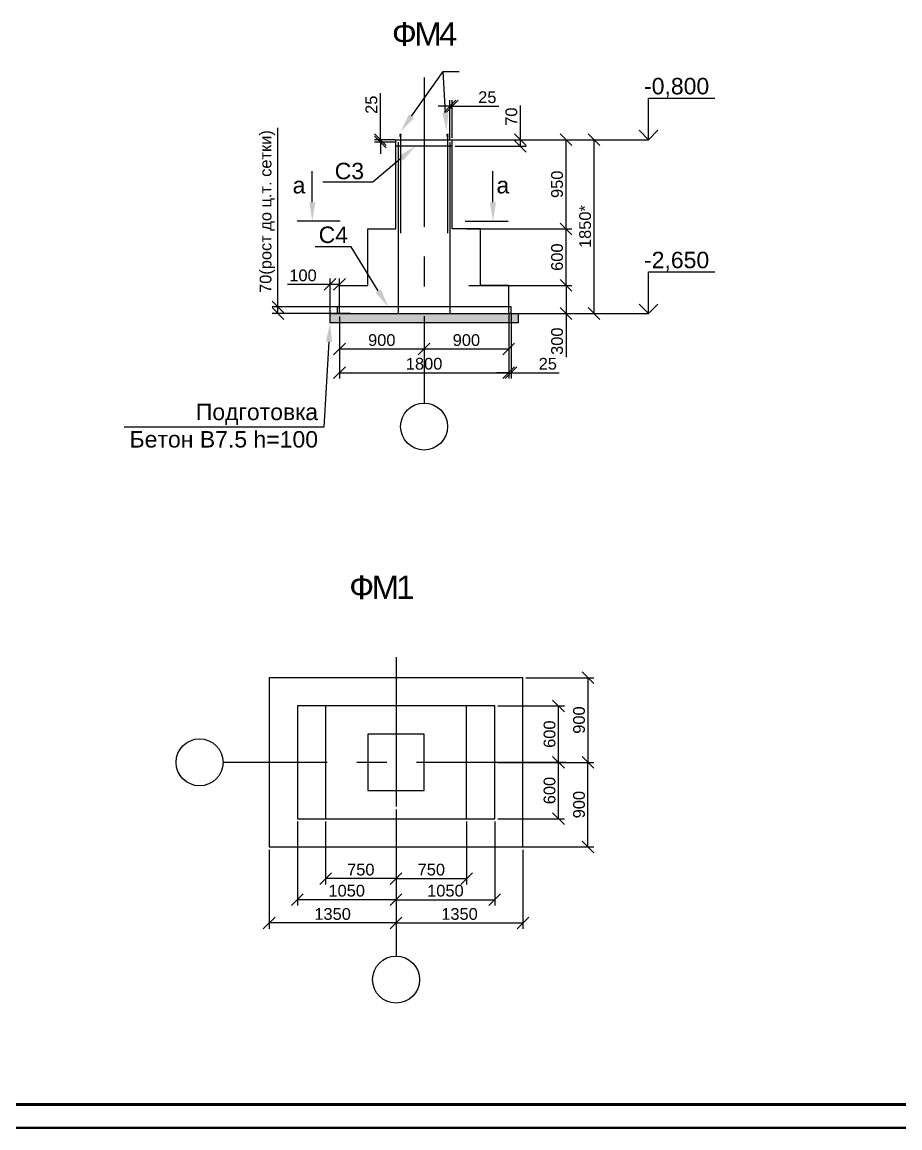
# Model space of a CAD drawing. Header units: millimetres. Extents: x -25736 to -23046, y 7958 to 9460.
# Drawn here: x -23424.7 to -23238, y 8139.6 to 8374.9 of the extents above; entities that cross this region are included whole.
import ezdxf
from ezdxf import colors
from ezdxf.entities.mleader import LeaderData, LeaderLine
from ezdxf.math import Vec2, Vec3

# ---------------------------------------------------------------- set-up
doc = ezdxf.new("R2010")
doc.units = ezdxf.units.MM
doc.linetypes.add('осевая', pattern=[50.8, 31.75, -6.35, 6.35, -6.35])
doc.layers.get('0').update_dxf_attribs({"lineweight": 30})
doc.layers.add('Оси', color=5, linetype='осевая')
doc.layers.add('Размеры', color=140, linetype='Continuous')
for name, color, linetype, lineweight in [('основной', 7, 'Continuous', 30), ('Средняя_0.5', 7, 'Continuous', 50), ('Текст', 252, 'Continuous', 18)]:
    doc.layers.add(name, color=color, linetype=linetype, lineweight=lineweight)
doc.styles.get("Standard").update_dxf_attribs({"font": 'ARIALUNI.TTF'})
doc.dimstyles.new('ISO-25', dxfattribs={"dimtxt": 2.5, "dimasz": 2.5, "dimexe": 1.25, "dimexo": 0.625, "dimtad": 1, "dimtxsty": 'Standard', "dimblk": 'OBLIQUE', "dimcen": 2.5, "dimadec": 0, "dimazin": 0, "dimtfac": 1, "dimtmove": 0, "dimatfit": 3, "dimfxl": 1, "dimarcsym": 0})

# ---------------------------------------------------------------- blocks, each defined once
blk = doc.blocks.new('_Oblique')
at = {"color": 0, "linetype": 'ByBlock', "lineweight": -2}
blk.add_line((-0.5, -0.5), (0.5, 0.5), dxfattribs=at)
blk = doc.blocks.new('*D125')
at = {"layer": 'Defpoints', "color": 0, "transparency": 16777216}
for p in [(-24419.46, 8166.44), (-24401.46, 8164.44), (-24419.46, 8158.87)]:
    blk.add_point(p, dxfattribs=at)
at = {"layer": 'Размеры', "color": 0, "lineweight": -2, "transparency": 16777216}
for p, q in [((-24419.46, 8165.81), (-24419.46, 8157.62)), ((-24401.46, 8163.81), (-24401.46, 8157.62)), ((-24401.46, 8158.87), (-24419.46, 8158.87))]:
    blk.add_line(p, q, dxfattribs=at)
at = {"layer": 'Размеры', "color": 0, "lineweight": -2, "transparency": 16777216, "xscale": 2.5, "yscale": 2.5, "zscale": 2.5, "rotation": 180}
blk.add_blockref('_Oblique', (-24419.46, 8158.87), dxfattribs=at)
at = {"layer": 'Размеры', "color": 0, "lineweight": -2, "transparency": 16777216, "xscale": 2.5, "yscale": 2.5, "zscale": 2.5}
blk.add_blockref('_Oblique', (-24401.46, 8158.87), dxfattribs=at)
at = {"layer": 'Размеры', "color": 0, "transparency": 16777216, "insert": (-24410.46, 8160.77), "char_height": 2.5, "attachment_point": 5}
blk.add_mtext('900', dxfattribs=at)
blk = doc.blocks.new('*D124')
at = {"layer": 'Defpoints', "color": 0, "transparency": 16777216}
for p in [(-24419.46, 8166.44), (-24383.46, 8166.44), (-24383.46, 8153.84)]:
    blk.add_point(p, dxfattribs=at)
at = {"layer": 'Размеры', "color": 0, "lineweight": -2, "transparency": 16777216}
for p, q in [((-24419.46, 8165.81), (-24419.46, 8152.59)), ((-24383.46, 8165.81), (-24383.46, 8152.59)), ((-24419.46, 8153.84), (-24383.46, 8153.84))]:
    blk.add_line(p, q, dxfattribs=at)
at = {"layer": 'Размеры', "color": 0, "lineweight": -2, "transparency": 16777216, "xscale": 2.5, "yscale": 2.5, "zscale": 2.5, "rotation": 180}
blk.add_blockref('_Oblique', (-24419.46, 8153.84), dxfattribs=at)
at = {"layer": 'Размеры', "color": 0, "lineweight": -2, "transparency": 16777216, "xscale": 2.5, "yscale": 2.5, "zscale": 2.5}
blk.add_blockref('_Oblique', (-24383.46, 8153.84), dxfattribs=at)
at = {"layer": 'Размеры', "color": 0, "transparency": 16777216, "insert": (-24401.46, 8155.74), "char_height": 2.5, "attachment_point": 5}
blk.add_mtext('1800', dxfattribs=at)
blk = doc.blocks.new('*D127')
at = {"layer": 'Defpoints', "color": 0, "transparency": 16777216}
for p in [(-24402.08, 8203.44), (-24371.26, 8203.44), (-24393.08, 8184.44)]:
    blk.add_point(p, dxfattribs=at)
at = {"layer": 'Размеры', "color": 0, "lineweight": -2, "transparency": 16777216}
for p, q in [((-24401.46, 8203.44), (-24370.01, 8203.44)), ((-24371.26, 8184.44), (-24371.26, 8203.44)), ((-24392.46, 8184.44), (-24370.01, 8184.44))]:
    blk.add_line(p, q, dxfattribs=at)
at = {"layer": 'Размеры', "color": 0, "lineweight": -2, "transparency": 16777216, "xscale": 2.5, "yscale": 2.5, "zscale": 2.5}
for p, rotation in [((-24371.26, 8203.44), 90), ((-24371.26, 8184.44), 270)]:
    blk.add_blockref('_Oblique', p, dxfattribs=dict(at, rotation=rotation))
at = {"layer": 'Размеры', "color": 0, "transparency": 16777216, "insert": (-24373.16, 8193.94), "char_height": 2.5, "attachment_point": 5, "rotation": 90}
blk.add_mtext('950', dxfattribs=at)
blk = doc.blocks.new('*D128')
at = {"layer": 'Defpoints', "color": 0, "transparency": 16777216}
for p in [(-24402.08, 8203.44), (-24365.29, 8203.44), (-24380.58, 8166.44)]:
    blk.add_point(p, dxfattribs=at)
at = {"layer": 'Размеры', "color": 0, "lineweight": -2, "transparency": 16777216}
for p, q in [((-24401.46, 8203.44), (-24364.04, 8203.44)), ((-24365.29, 8166.44), (-24365.29, 8203.44)), ((-24379.96, 8166.44), (-24364.04, 8166.44))]:
    blk.add_line(p, q, dxfattribs=at)
at = {"layer": 'Размеры', "color": 0, "lineweight": -2, "transparency": 16777216, "xscale": 2.5, "yscale": 2.5, "zscale": 2.5}
for p, rotation in [((-24365.29, 8203.44), 90), ((-24365.29, 8166.44), 270)]:
    blk.add_blockref('_Oblique', p, dxfattribs=dict(at, rotation=rotation))
at = {"layer": 'Размеры', "color": 0, "transparency": 16777216, "insert": (-24367.19, 8184.94), "char_height": 2.5, "attachment_point": 5, "rotation": 90}
blk.add_mtext('1850*', dxfattribs=at)
blk = doc.blocks.new('*D129')
at = {"layer": 'Defpoints', "color": 0, "transparency": 16777216}
for p in [(-24395.46, 8203.44), (-24395.46, 8202.04), (-24380.97, 8203.44)]:
    blk.add_point(p, dxfattribs=at)
at = {"layer": 'Размеры', "color": 0, "lineweight": -2, "transparency": 16777216}
for p, q in [((-24380.97, 8203.44), (-24380.97, 8210.74)), ((-24394.83, 8203.44), (-24379.72, 8203.44)), ((-24394.83, 8202.04), (-24379.72, 8202.04)), ((-24380.97, 8202.04), (-24380.97, 8203.44))]:
    blk.add_line(p, q, dxfattribs=at)
at = {"layer": 'Размеры', "color": 0, "lineweight": -2, "transparency": 16777216, "xscale": 2.5, "yscale": 2.5, "zscale": 2.5}
for p, rotation in [((-24380.97, 8203.44), 90), ((-24380.97, 8202.04), 270)]:
    blk.add_blockref('_Oblique', p, dxfattribs=dict(at, rotation=rotation))
at = {"layer": 'Размеры', "color": 0, "transparency": 16777216, "insert": (-24382.88, 8208.34), "char_height": 2.5, "attachment_point": 5, "rotation": 90}
blk.add_mtext('70', dxfattribs=at)
blk = doc.blocks.new('*D130')
at = {"layer": 'Defpoints', "color": 0, "transparency": 16777216}
for p in [(-24410.76, 8203.44), (-24406.96, 8203.44), (-24406.96, 8202.94)]:
    blk.add_point(p, dxfattribs=at)
at = {"layer": 'Размеры', "color": 0, "lineweight": -2, "transparency": 16777216}
for p, q in [((-24410.76, 8203.44), (-24410.76, 8213.33)), ((-24407.58, 8203.44), (-24412.01, 8203.44)), ((-24407.58, 8202.94), (-24412.01, 8202.94)), ((-24410.76, 8202.94), (-24410.76, 8203.44)), ((-24410.76, 8202.94), (-24410.76, 8200.44))]:
    blk.add_line(p, q, dxfattribs=at)
at = {"layer": 'Размеры', "color": 0, "lineweight": -2, "transparency": 16777216, "xscale": 2.5, "yscale": 2.5, "zscale": 2.5}
for p, rotation in [((-24410.76, 8203.44), 270), ((-24410.76, 8202.94), 90)]:
    blk.add_blockref('_Oblique', p, dxfattribs=dict(at, rotation=rotation))
at = {"layer": 'Размеры', "color": 0, "transparency": 16777216, "insert": (-24412.66, 8210.88), "char_height": 2.5, "attachment_point": 5, "rotation": 90}
blk.add_mtext('25', dxfattribs=at)
blk = doc.blocks.new('*D131')
at = {"layer": 'Defpoints', "color": 0, "transparency": 16777216}
for p in [(-24395.96, 8210.57), (-24395.96, 8202.94), (-24395.46, 8203.18)]:
    blk.add_point(p, dxfattribs=at)
at = {"layer": 'Размеры', "color": 0, "lineweight": -2, "transparency": 16777216}
for p, q in [((-24395.96, 8203.56), (-24395.96, 8211.82)), ((-24395.46, 8203.8), (-24395.46, 8211.82)), ((-24395.96, 8210.57), (-24398.46, 8210.57)), ((-24395.96, 8210.57), (-24395.46, 8210.57)), ((-24395.46, 8210.57), (-24385.56, 8210.57))]:
    blk.add_line(p, q, dxfattribs=at)
at = {"layer": 'Размеры', "color": 0, "lineweight": -2, "transparency": 16777216, "xscale": 2.5, "yscale": 2.5, "zscale": 2.5}
blk.add_blockref('_Oblique', (-24395.96, 8210.57), dxfattribs=at)
at = {"layer": 'Размеры', "color": 0, "lineweight": -2, "transparency": 16777216, "xscale": 2.5, "yscale": 2.5, "zscale": 2.5, "rotation": 180}
blk.add_blockref('_Oblique', (-24395.46, 8210.57), dxfattribs=at)
at = {"layer": 'Размеры', "color": 0, "transparency": 16777216, "insert": (-24388.01, 8212.47), "char_height": 2.5, "attachment_point": 5}
blk.add_mtext('25', dxfattribs=at)
blk = doc.blocks.new('*D132')
at = {"layer": 'Defpoints', "color": 0, "transparency": 16777216}
for p in [(-24393.08, 8184.44), (-24371.26, 8184.44), (-24389.46, 8172.44)]:
    blk.add_point(p, dxfattribs=at)
at = {"layer": 'Размеры', "color": 0, "lineweight": -2, "transparency": 16777216}
for p, q in [((-24392.46, 8184.44), (-24370.01, 8184.44)), ((-24371.26, 8172.44), (-24371.26, 8184.44)), ((-24388.83, 8172.44), (-24370.01, 8172.44))]:
    blk.add_line(p, q, dxfattribs=at)
at = {"layer": 'Размеры', "color": 0, "lineweight": -2, "transparency": 16777216, "xscale": 2.5, "yscale": 2.5, "zscale": 2.5}
for p, rotation in [((-24371.26, 8184.44), 90), ((-24371.26, 8172.44), 270)]:
    blk.add_blockref('_Oblique', p, dxfattribs=dict(at, rotation=rotation))
at = {"layer": 'Размеры', "color": 0, "transparency": 16777216, "insert": (-24373.16, 8178.44), "char_height": 2.5, "attachment_point": 5, "rotation": 90}
blk.add_mtext('600', dxfattribs=at)
blk = doc.blocks.new('*D133')
at = {"layer": 'Defpoints', "color": 0, "transparency": 16777216}
for p in [(-24383.46, 8167.21), (-24382.96, 8167.21), (-24383.46, 8153.84)]:
    blk.add_point(p, dxfattribs=at)
at = {"layer": 'Размеры', "color": 0, "lineweight": -2, "transparency": 16777216}
for p, q in [((-24383.46, 8166.59), (-24383.46, 8152.59)), ((-24382.96, 8166.59), (-24382.96, 8152.59)), ((-24383.46, 8153.84), (-24385.96, 8153.84)), ((-24383.46, 8153.84), (-24382.96, 8153.84)), ((-24382.96, 8153.84), (-24372.7, 8153.84))]:
    blk.add_line(p, q, dxfattribs=at)
at = {"layer": 'Размеры', "color": 0, "lineweight": -2, "transparency": 16777216, "xscale": 2.5, "yscale": 2.5, "zscale": 2.5}
blk.add_blockref('_Oblique', (-24383.46, 8153.84), dxfattribs=at)
at = {"layer": 'Размеры', "color": 0, "lineweight": -2, "transparency": 16777216, "xscale": 2.5, "yscale": 2.5, "zscale": 2.5, "rotation": 180}
blk.add_blockref('_Oblique', (-24382.96, 8153.84), dxfattribs=at)
at = {"layer": 'Размеры', "color": 0, "transparency": 16777216, "insert": (-24375.14, 8155.74), "char_height": 2.5, "attachment_point": 5}
blk.add_mtext('25', dxfattribs=at)
blk = doc.blocks.new('*D134')
at = {"layer": 'Defpoints', "color": 0, "transparency": 16777216}
for p in [(-24392.58, 8172.44), (-24371.26, 8172.44), (-24386.58, 8166.44)]:
    blk.add_point(p, dxfattribs=at)
at = {"layer": 'Размеры', "color": 0, "lineweight": -2, "transparency": 16777216}
for p, q in [((-24391.96, 8172.44), (-24370.01, 8172.44)), ((-24371.26, 8172.44), (-24371.26, 8166.44)), ((-24385.96, 8166.44), (-24370.01, 8166.44)), ((-24371.26, 8166.44), (-24371.26, 8157.17))]:
    blk.add_line(p, q, dxfattribs=at)
at = {"layer": 'Размеры', "color": 0, "lineweight": -2, "transparency": 16777216, "xscale": 2.5, "yscale": 2.5, "zscale": 2.5}
for p, rotation in [((-24371.26, 8172.44), 90), ((-24371.26, 8166.44), 270)]:
    blk.add_blockref('_Oblique', p, dxfattribs=dict(at, rotation=rotation))
at = {"layer": 'Размеры', "color": 0, "transparency": 16777216, "insert": (-24373.16, 8160.55), "char_height": 2.5, "attachment_point": 5, "rotation": 90}
blk.add_mtext('300', dxfattribs=at)
blk = doc.blocks.new('*D135')
at = {"layer": 'Defpoints', "color": 0, "transparency": 16777216}
for p in [(-24421.46, 8172.65), (-24419.46, 8167.21), (-24421.46, 8165.81)]:
    blk.add_point(p, dxfattribs=at)
at = {"layer": 'Размеры', "color": 0, "lineweight": -2, "transparency": 16777216}
for p, q in [((-24421.46, 8166.44), (-24421.46, 8173.9)), ((-24419.46, 8167.84), (-24419.46, 8173.9)), ((-24421.46, 8172.65), (-24430.49, 8172.65)), ((-24419.46, 8172.65), (-24421.46, 8172.65))]:
    blk.add_line(p, q, dxfattribs=at)
at = {"layer": 'Размеры', "color": 0, "lineweight": -2, "transparency": 16777216, "xscale": 2.5, "yscale": 2.5, "zscale": 2.5, "rotation": 180}
blk.add_blockref('_Oblique', (-24421.46, 8172.65), dxfattribs=at)
at = {"layer": 'Размеры', "color": 0, "lineweight": -2, "transparency": 16777216, "xscale": 2.5, "yscale": 2.5, "zscale": 2.5}
blk.add_blockref('_Oblique', (-24419.46, 8172.65), dxfattribs=at)
at = {"layer": 'Размеры', "color": 0, "transparency": 16777216, "insert": (-24427.22, 8174.55), "char_height": 2.5, "attachment_point": 5}
blk.add_mtext('100', dxfattribs=at)
blk = doc.blocks.new('*D136')
at = {"layer": 'Defpoints', "color": 0, "transparency": 16777216}
for p in [(-24432.55, 8167.84), (-24416.46, 8167.84), (-24416.46, 8166.44)]:
    blk.add_point(p, dxfattribs=at)
at = {"layer": 'Размеры', "color": 0, "lineweight": -2, "transparency": 16777216}
for p, q in [((-24432.55, 8167.84), (-24432.55, 8205.93)), ((-24417.08, 8167.84), (-24433.8, 8167.84)), ((-24417.08, 8166.44), (-24433.8, 8166.44)), ((-24432.55, 8166.44), (-24432.55, 8167.84))]:
    blk.add_line(p, q, dxfattribs=at)
at = {"layer": 'Размеры', "color": 0, "lineweight": -2, "transparency": 16777216, "xscale": 2.5, "yscale": 2.5, "zscale": 2.5}
for p, rotation in [((-24432.55, 8167.84), 90), ((-24432.55, 8166.44), 270)]:
    blk.add_blockref('_Oblique', p, dxfattribs=dict(at, rotation=rotation))
at = {"layer": 'Размеры', "color": 0, "transparency": 16777216, "insert": (-24434.81, 8188.14), "char_height": 2.5, "attachment_point": 5, "rotation": 90}
blk.add_mtext('70(рост до ц.т. сетки)', dxfattribs=at)
blk = doc.blocks.new('*D137')
at = {"layer": 'Defpoints', "color": 0, "transparency": 16777216}
for p in [(-24401.46, 8166.44), (-24383.46, 8164.44), (-24401.46, 8158.87)]:
    blk.add_point(p, dxfattribs=at)
at = {"layer": 'Размеры', "color": 0, "lineweight": -2, "transparency": 16777216}
for p, q in [((-24401.46, 8165.81), (-24401.46, 8157.62)), ((-24383.46, 8163.81), (-24383.46, 8157.62)), ((-24383.46, 8158.87), (-24401.46, 8158.87))]:
    blk.add_line(p, q, dxfattribs=at)
at = {"layer": 'Размеры', "color": 0, "lineweight": -2, "transparency": 16777216, "xscale": 2.5, "yscale": 2.5, "zscale": 2.5, "rotation": 180}
blk.add_blockref('_Oblique', (-24401.46, 8158.87), dxfattribs=at)
at = {"layer": 'Размеры', "color": 0, "lineweight": -2, "transparency": 16777216, "xscale": 2.5, "yscale": 2.5, "zscale": 2.5}
blk.add_blockref('_Oblique', (-24383.46, 8158.87), dxfattribs=at)
at = {"layer": 'Размеры', "color": 0, "transparency": 16777216, "insert": (-24392.46, 8160.77), "char_height": 2.5, "attachment_point": 5}
blk.add_mtext('900', dxfattribs=at)
blk = doc.blocks.new('_Open90')
at = {"color": 0, "linetype": 'ByBlock', "lineweight": -2}
for p, q in [((0, 0), (-1, 0)), ((-0.5, 0.5), (0, 0)), ((0, 0), (-0.5, -0.5))]:
    blk.add_line(p, q, dxfattribs=at)
blk = doc.blocks.new('*D139')
at = {"layer": 'Defpoints', "color": 0, "transparency": 16777216}
for p in [(-24220.72, 8190.99), (-24207.16, 8190.99), (-24220.72, 8178.99)]:
    blk.add_point(p, dxfattribs=at)
at = {"layer": 'Размеры', "color": 0, "lineweight": -2, "transparency": 16777216}
for p, q in [((-24220.09, 8190.99), (-24205.91, 8190.99)), ((-24207.16, 8178.99), (-24207.16, 8190.99)), ((-24220.09, 8178.99), (-24205.91, 8178.99))]:
    blk.add_line(p, q, dxfattribs=at)
at = {"layer": 'Размеры', "color": 0, "lineweight": -2, "transparency": 16777216, "xscale": 2.5, "yscale": 2.5, "zscale": 2.5}
for p, rotation in [((-24207.16, 8190.99), 90), ((-24207.16, 8178.99), 270)]:
    blk.add_blockref('_Oblique', p, dxfattribs=dict(at, rotation=rotation))
at = {"layer": 'Размеры', "color": 0, "transparency": 16777216, "insert": (-24209.06, 8184.99), "char_height": 2.5, "attachment_point": 5, "rotation": 90}
blk.add_mtext('600', dxfattribs=at)
blk = doc.blocks.new('*D140')
at = {"layer": 'Defpoints', "color": 0, "transparency": 16777216}
for p in [(-24220.72, 8202.99), (-24207.16, 8202.99), (-24220.72, 8190.99)]:
    blk.add_point(p, dxfattribs=at)
at = {"layer": 'Размеры', "color": 0, "lineweight": -2, "transparency": 16777216}
for p, q in [((-24220.09, 8202.99), (-24205.91, 8202.99)), ((-24207.16, 8190.99), (-24207.16, 8202.99)), ((-24220.09, 8190.99), (-24205.91, 8190.99))]:
    blk.add_line(p, q, dxfattribs=at)
at = {"layer": 'Размеры', "color": 0, "lineweight": -2, "transparency": 16777216, "xscale": 2.5, "yscale": 2.5, "zscale": 2.5}
for p, rotation in [((-24207.16, 8202.99), 90), ((-24207.16, 8190.99), 270)]:
    blk.add_blockref('_Oblique', p, dxfattribs=dict(at, rotation=rotation))
at = {"layer": 'Размеры', "color": 0, "transparency": 16777216, "insert": (-24209.06, 8196.99), "char_height": 2.5, "attachment_point": 5, "rotation": 90}
blk.add_mtext('600', dxfattribs=at)
blk = doc.blocks.new('*D141')
at = {"layer": 'Defpoints', "color": 0, "transparency": 16777216}
for p in [(-24214.72, 8208.99), (-24220.72, 8190.99), (-24200.89, 8190.99)]:
    blk.add_point(p, dxfattribs=at)
at = {"layer": 'Размеры', "color": 0, "lineweight": -2, "transparency": 16777216}
for p, q in [((-24214.09, 8208.99), (-24199.64, 8208.99)), ((-24200.89, 8208.99), (-24200.89, 8190.99)), ((-24220.09, 8190.99), (-24199.64, 8190.99))]:
    blk.add_line(p, q, dxfattribs=at)
at = {"layer": 'Размеры', "color": 0, "lineweight": -2, "transparency": 16777216, "xscale": 2.5, "yscale": 2.5, "zscale": 2.5}
for p, rotation in [((-24200.89, 8208.99), 90), ((-24200.89, 8190.99), 270)]:
    blk.add_blockref('_Oblique', p, dxfattribs=dict(at, rotation=rotation))
at = {"layer": 'Размеры', "color": 0, "transparency": 16777216, "insert": (-24202.79, 8199.99), "char_height": 2.5, "attachment_point": 5, "rotation": 90}
blk.add_mtext('900', dxfattribs=at)
blk = doc.blocks.new('*D142')
at = {"layer": 'Defpoints', "color": 0, "transparency": 16777216}
for p in [(-24220.72, 8190.99), (-24200.89, 8190.99), (-24220.72, 8172.99)]:
    blk.add_point(p, dxfattribs=at)
at = {"layer": 'Размеры', "color": 0, "lineweight": -2, "transparency": 16777216}
for p, q in [((-24220.09, 8190.99), (-24199.64, 8190.99)), ((-24200.89, 8172.99), (-24200.89, 8190.99)), ((-24220.09, 8172.99), (-24199.64, 8172.99))]:
    blk.add_line(p, q, dxfattribs=at)
at = {"layer": 'Размеры', "color": 0, "lineweight": -2, "transparency": 16777216, "xscale": 2.5, "yscale": 2.5, "zscale": 2.5}
for p, rotation in [((-24200.89, 8190.99), 90), ((-24200.89, 8172.99), 270)]:
    blk.add_blockref('_Oblique', p, dxfattribs=dict(at, rotation=rotation))
at = {"layer": 'Размеры', "color": 0, "transparency": 16777216, "insert": (-24202.79, 8181.99), "char_height": 2.5, "attachment_point": 5, "rotation": 90}
blk.add_mtext('900', dxfattribs=at)
blk = doc.blocks.new('*D143')
at = {"layer": 'Defpoints', "color": 0, "transparency": 16777216}
for p in [(-24256.72, 8178.99), (-24241.72, 8178.99), (-24256.72, 8166.26)]:
    blk.add_point(p, dxfattribs=at)
at = {"layer": 'Размеры', "color": 0, "lineweight": -2, "transparency": 16777216}
for p, q in [((-24256.72, 8178.37), (-24256.72, 8165.01)), ((-24241.72, 8178.37), (-24241.72, 8165.01)), ((-24241.72, 8166.26), (-24256.72, 8166.26))]:
    blk.add_line(p, q, dxfattribs=at)
at = {"layer": 'Размеры', "color": 0, "lineweight": -2, "transparency": 16777216, "xscale": 2.5, "yscale": 2.5, "zscale": 2.5, "rotation": 180}
blk.add_blockref('_Oblique', (-24256.72, 8166.26), dxfattribs=at)
at = {"layer": 'Размеры', "color": 0, "lineweight": -2, "transparency": 16777216, "xscale": 2.5, "yscale": 2.5, "zscale": 2.5}
blk.add_blockref('_Oblique', (-24241.72, 8166.26), dxfattribs=at)
at = {"layer": 'Размеры', "color": 0, "transparency": 16777216, "insert": (-24249.22, 8168.16), "char_height": 2.5, "attachment_point": 5}
blk.add_mtext('750', dxfattribs=at)
blk = doc.blocks.new('*D144')
at = {"layer": 'Defpoints', "color": 0, "transparency": 16777216}
for p in [(-24241.72, 8178.99), (-24226.72, 8178.99), (-24226.72, 8166.26)]:
    blk.add_point(p, dxfattribs=at)
at = {"layer": 'Размеры', "color": 0, "lineweight": -2, "transparency": 16777216}
for p, q in [((-24241.72, 8178.37), (-24241.72, 8165.01)), ((-24226.72, 8178.37), (-24226.72, 8165.01)), ((-24241.72, 8166.26), (-24226.72, 8166.26))]:
    blk.add_line(p, q, dxfattribs=at)
at = {"layer": 'Размеры', "color": 0, "lineweight": -2, "transparency": 16777216, "xscale": 2.5, "yscale": 2.5, "zscale": 2.5, "rotation": 180}
blk.add_blockref('_Oblique', (-24241.72, 8166.26), dxfattribs=at)
at = {"layer": 'Размеры', "color": 0, "lineweight": -2, "transparency": 16777216, "xscale": 2.5, "yscale": 2.5, "zscale": 2.5}
blk.add_blockref('_Oblique', (-24226.72, 8166.26), dxfattribs=at)
at = {"layer": 'Размеры', "color": 0, "transparency": 16777216, "insert": (-24234.22, 8168.16), "char_height": 2.5, "attachment_point": 5}
blk.add_mtext('750', dxfattribs=at)
blk = doc.blocks.new('*D145')
at = {"layer": 'Defpoints', "color": 0, "transparency": 16777216}
for p in [(-24262.72, 8178.99), (-24241.72, 8178.99), (-24262.72, 8161.76)]:
    blk.add_point(p, dxfattribs=at)
at = {"layer": 'Размеры', "color": 0, "lineweight": -2, "transparency": 16777216}
for p, q in [((-24262.72, 8178.37), (-24262.72, 8160.51)), ((-24241.72, 8178.37), (-24241.72, 8160.51)), ((-24241.72, 8161.76), (-24262.72, 8161.76))]:
    blk.add_line(p, q, dxfattribs=at)
at = {"layer": 'Размеры', "color": 0, "lineweight": -2, "transparency": 16777216, "xscale": 2.5, "yscale": 2.5, "zscale": 2.5, "rotation": 180}
blk.add_blockref('_Oblique', (-24262.72, 8161.76), dxfattribs=at)
at = {"layer": 'Размеры', "color": 0, "lineweight": -2, "transparency": 16777216, "xscale": 2.5, "yscale": 2.5, "zscale": 2.5}
blk.add_blockref('_Oblique', (-24241.72, 8161.76), dxfattribs=at)
at = {"layer": 'Размеры', "color": 0, "transparency": 16777216, "insert": (-24252.22, 8163.66), "char_height": 2.5, "attachment_point": 5}
blk.add_mtext('1050', dxfattribs=at)
blk = doc.blocks.new('*D146')
at = {"layer": 'Defpoints', "color": 0, "transparency": 16777216}
for p in [(-24241.72, 8178.99), (-24220.72, 8178.99), (-24220.72, 8161.76)]:
    blk.add_point(p, dxfattribs=at)
at = {"layer": 'Размеры', "color": 0, "lineweight": -2, "transparency": 16777216}
for p, q in [((-24241.72, 8178.37), (-24241.72, 8160.51)), ((-24220.72, 8178.37), (-24220.72, 8160.51)), ((-24241.72, 8161.76), (-24220.72, 8161.76))]:
    blk.add_line(p, q, dxfattribs=at)
at = {"layer": 'Размеры', "color": 0, "lineweight": -2, "transparency": 16777216, "xscale": 2.5, "yscale": 2.5, "zscale": 2.5, "rotation": 180}
blk.add_blockref('_Oblique', (-24241.72, 8161.76), dxfattribs=at)
at = {"layer": 'Размеры', "color": 0, "lineweight": -2, "transparency": 16777216, "xscale": 2.5, "yscale": 2.5, "zscale": 2.5}
blk.add_blockref('_Oblique', (-24220.72, 8161.76), dxfattribs=at)
at = {"layer": 'Размеры', "color": 0, "transparency": 16777216, "insert": (-24231.22, 8163.66), "char_height": 2.5, "attachment_point": 5}
blk.add_mtext('1050', dxfattribs=at)
blk = doc.blocks.new('*D147')
at = {"layer": 'Defpoints', "color": 0, "transparency": 16777216}
for p in [(-24241.72, 8181.56), (-24268.72, 8172.99), (-24268.72, 8156.81)]:
    blk.add_point(p, dxfattribs=at)
at = {"layer": 'Размеры', "color": 0, "lineweight": -2, "transparency": 16777216}
for p, q in [((-24241.72, 8180.93), (-24241.72, 8155.56)), ((-24268.72, 8172.37), (-24268.72, 8155.56)), ((-24241.72, 8156.81), (-24268.72, 8156.81))]:
    blk.add_line(p, q, dxfattribs=at)
at = {"layer": 'Размеры', "color": 0, "lineweight": -2, "transparency": 16777216, "xscale": 2.5, "yscale": 2.5, "zscale": 2.5, "rotation": 180}
blk.add_blockref('_Oblique', (-24268.72, 8156.81), dxfattribs=at)
at = {"layer": 'Размеры', "color": 0, "lineweight": -2, "transparency": 16777216, "xscale": 2.5, "yscale": 2.5, "zscale": 2.5}
blk.add_blockref('_Oblique', (-24241.72, 8156.81), dxfattribs=at)
at = {"layer": 'Размеры', "color": 0, "transparency": 16777216, "insert": (-24255.22, 8158.71), "char_height": 2.5, "attachment_point": 5}
blk.add_mtext('1350', dxfattribs=at)
blk = doc.blocks.new('*D148')
at = {"layer": 'Defpoints', "color": 0, "transparency": 16777216}
for p in [(-24241.72, 8181.56), (-24214.72, 8172.99), (-24214.72, 8156.81)]:
    blk.add_point(p, dxfattribs=at)
at = {"layer": 'Размеры', "color": 0, "lineweight": -2, "transparency": 16777216}
for p, q in [((-24241.72, 8180.93), (-24241.72, 8155.56)), ((-24214.72, 8172.37), (-24214.72, 8155.56)), ((-24241.72, 8156.81), (-24214.72, 8156.81))]:
    blk.add_line(p, q, dxfattribs=at)
at = {"layer": 'Размеры', "color": 0, "lineweight": -2, "transparency": 16777216, "xscale": 2.5, "yscale": 2.5, "zscale": 2.5, "rotation": 180}
blk.add_blockref('_Oblique', (-24241.72, 8156.81), dxfattribs=at)
at = {"layer": 'Размеры', "color": 0, "lineweight": -2, "transparency": 16777216, "xscale": 2.5, "yscale": 2.5, "zscale": 2.5}
blk.add_blockref('_Oblique', (-24214.72, 8156.81), dxfattribs=at)
at = {"layer": 'Размеры', "color": 0, "transparency": 16777216, "insert": (-24228.22, 8158.71), "char_height": 2.5, "attachment_point": 5}
blk.add_mtext('1350', dxfattribs=at)
blk = doc.blocks.new('76го')
h = blk.add_hatch()
h.set_pattern_fill('AR-SAND', color=256, scale=0.02)
h.set_pattern_definition([(37.5, (-57.1665, -2.5395), (-0.032000626, 0.978826475), [0, -0.77216, 0, -0.8636, 0, -0.8255]), (7.5, (-57.1665, -2.5395), (0.899046566, 1.4336502), [0, -0.41656, 0, -0.69596, 0, -0.2667]), (327.5, (-57.79134, -2.5395), (1.58198474, 0.00287437), [0, -0.254, 0, -0.9144, 0, -1.1938]), (317.5, (-57.7913, -2.5395), (1.527112905, 0.44585865), [0, -0.127, 0, -0.59944, 0, -0.6858])])
h.paths.add_polyline_path([(-24401.455, 8166.436), (-24421.455, 8166.436), (-24421.455, 8164.436), (-24401.455, 8164.436)])
h.paths.add_polyline_path([(-24381.455, 8166.436), (-24401.455, 8166.436), (-24401.455, 8164.436), (-24381.455, 8164.436)])
for p, q in [((-24406.455, 8204.509), (-24406.677, 8204.433)), ((-24406.455, 8204.205), (-24406.677, 8204.129)), ((-24406.455, 8204.658), (-24406.455, 8183.542)), ((-24406.455, 8204.509), (-24406.234, 8204.585)), ((-24406.455, 8204.205), (-24406.234, 8204.281)), ((-24396.455, 8204.509), (-24396.677, 8204.433)), ((-24396.455, 8204.205), (-24396.677, 8204.129)), ((-24396.455, 8204.658), (-24396.455, 8183.542)), ((-24396.455, 8204.509), (-24396.234, 8204.585)), ((-24396.455, 8204.205), (-24396.234, 8204.281)), ((-24407.455, 8184.436), (-24407.455, 8203.436)), ((-24407.455, 8203.436), (-24395.455, 8203.436)), ((-24407.455, 8184.436), (-24407.455, 8203.436)), ((-24395.455, 8202.036), (-24407.455, 8202.036)), ((-24406.955, 8202.936), (-24406.955, 8166.436)), ((-24406.455, 8203.436), (-24406.455, 8184.042)), ((-24396.455, 8203.436), (-24396.455, 8184.042)), ((-24395.955, 8202.936), (-24395.955, 8166.436)), ((-24395.455, 8184.436), (-24395.455, 8203.436)), ((-24413.455, 8172.436), (-24413.455, 8184.436)), ((-24413.455, 8184.436), (-24407.455, 8184.436)), ((-24389.455, 8184.436), (-24395.455, 8184.436)), ((-24389.455, 8184.436), (-24392.455, 8184.436)), ((-24389.455, 8172.436), (-24389.455, 8184.436)), ((-24419.455, 8166.436), (-24419.455, 8172.436)), ((-24419.455, 8172.436), (-24413.455, 8172.436)), ((-24383.455, 8172.436), (-24389.455, 8172.436)), ((-24383.455, 8166.436), (-24383.455, 8172.436)), ((-24416.455, 8166.436), (-24383.455, 8166.436))]:
    blk.add_line(p, q)
for points in [[(-24381.455, 8164.436), (-24421.455, 8164.436), (-24421.455, 8166.436), (-24381.455, 8166.436)], [(-24419.955, 8166.436), (-24382.955, 8166.436), (-24382.955, 8167.836), (-24419.955, 8167.836)]]:
    blk.add_lwpolyline(points, close=True)
at = {"layer": 'Оси'}
blk.add_line((-24401.455, 8216.672), (-24401.455, 8147.394), dxfattribs=at)
blk.add_line((-24401.455, 8216.672), (-24401.455, 8147.394), dxfattribs=at)
at = {"layer": 'Размеры'}
for p, q in [((-24404.455, 8203.436), (-24353.728, 8203.436)), ((-24404.455, 8166.436), (-24353.728, 8166.436))]:
    blk.add_line(p, q, dxfattribs=at)
at = {"layer": 'Размеры', "lineweight": 30}
for p, q in [((-24419.323, 8186.122), (-24428.472, 8186.122)), ((-24392.737, 8186.122), (-24383.588, 8186.122))]:
    blk.add_line(p, q, dxfattribs=at)
at = {"layer": 'Размеры'}
blk.add_circle((-24401.455, 8142.394), 5, dxfattribs=at)
at = {"layer": 'Размеры', "char_height": 3.5}
for s, width, insert, attachment_point in [('-0,800', 0.38088, (-24340.803, 8216.588), 3), ('С3', 0.38088, (-24414.231, 8194.971), 9), ('а', 0.38088, (-24426.713, 8195.503), 3), ('а', 0.38088, (-24383.339, 8195.503), 3), ('С4', 0.38088, (-24417.637, 8184.955), 3), ('-2,650', 0.38088, (-24340.803, 8179.588), 3), ('Подготовка \\PБетон В7.5 h=100', 41.28752, (-24424.024, 8137.874), 9)]:
    blk.add_mtext_dynamic_manual_height_columns(s, width=width, gutter_width=12.5, heights=[0], dxfattribs=dict(at, insert=insert, attachment_point=attachment_point))
at = {"layer": 'Текст', "color": 0, "insert": (-24401.548, 8225.904), "char_height": 5, "width": 198.29273, "attachment_point": 5}
blk.add_mtext('{\\T0.9;ФМ4}', dxfattribs=at)
at = {"layer": 'Размеры'}
for base, p1, p2, text, picture, middle in [((-24410.763, 8203.436), (-24406.955, 8202.936), (-24406.955, 8203.436), '25', '*D130', (-24412.664, 8210.883)), ((-24371.26, 8203.436), (-24393.08, 8184.436), (-24402.08, 8203.436), '950', '*D127', (-24373.161, 8193.936))]:
    dim = blk.add_linear_dim(base=base, p1=p1, p2=p2, angle=90, text=text, dimstyle='ISO-25', dxfattribs=at)
    dim.commit()
    dim.dimension.update_dxf_attribs({"geometry": picture, "text_midpoint": middle})
for base, p1, p2, picture, middle in [((-24395.955, 8210.57), (-24395.455, 8203.176), (-24395.955, 8202.936), '*D131', (-24388.009, 8210.57)), ((-24383.455, 8153.836), (-24382.955, 8167.211), (-24383.455, 8167.211), '*D133', (-24375.143, 8153.836))]:
    dim = blk.add_linear_dim(base=base, p1=p1, p2=p2, text='25', dimstyle='ISO-25', dxfattribs=at)
    dim.commit()
    dim.dimension.update_dxf_attribs({"geometry": picture, "text_midpoint": middle, "dimtype": 128})
for base, p1, p2, text, picture, middle in [((-24380.974, 8203.436), (-24395.455, 8202.036), (-24395.455, 8203.436), '70', '*D129', (-24380.974, 8208.337)), ((-24432.549, 8167.836), (-24416.455, 8166.436), (-24416.455, 8167.836), '70(рост до ц.т. сетки)', '*D136', (-24432.549, 8188.136)), ((-24365.286, 8203.436), (-24380.58, 8166.436), (-24402.08, 8203.436), '1850*', '*D128', (-24365.286, 8184.936)), ((-24371.26, 8184.436), (-24389.455, 8172.436), (-24393.08, 8184.436), '600', '*D132', (-24371.26, 8178.436)), ((-24371.26, 8172.436), (-24386.58, 8166.436), (-24392.58, 8172.436), '300', '*D134', (-24371.26, 8160.555))]:
    dim = blk.add_linear_dim(base=base, p1=p1, p2=p2, angle=90, text=text, dimstyle='ISO-25', dxfattribs=at)
    dim.commit()
    dim.dimension.update_dxf_attribs({"geometry": picture, "text_midpoint": middle, "dimtype": 128})
for base, p1, p2, text, picture, middle in [((-24421.455, 8172.65), (-24419.455, 8167.211), (-24421.455, 8165.811), '100', '*D135', (-24427.22, 8174.552)), ((-24419.455, 8158.867), (-24401.455, 8164.436), (-24419.455, 8166.436), '900', '*D125', (-24410.455, 8160.768)), ((-24383.455, 8153.836), (-24419.455, 8166.436), (-24383.455, 8166.436), '1800', '*D124', (-24401.455, 8155.738)), ((-24401.455, 8158.867), (-24383.455, 8164.436), (-24401.455, 8166.436), '900', '*D137', (-24392.455, 8160.768))]:
    dim = blk.add_linear_dim(base=base, p1=p1, p2=p2, text=text, dimstyle='ISO-25', dxfattribs=at)
    dim.commit()
    dim.dimension.update_dxf_attribs({"geometry": picture, "text_midpoint": middle})
ml = blk.add_multileader_mtext('Standard', dxfattribs=at)
ml.set_content('', color=256)
ml.set_leader_properties()
ml.build(insert=Vec2(0, 0))
ctx = ml.context
ctx.base_point, ctx.plane_origin = Vec3(-24393.964, 8217.952), Vec3(-24406.455, 8205.158)
notes = []
notes.append((ctx, [(0, (1, 1, 0), (-24397.41, 8217.952), (1, 0), 3.446, [(0, [(-24406.455, 8205.158)], 0, [])])]))
ctx.mtext.insert, ctx.mtext.flow_direction = Vec3(-24391.964, 8219.952), 5
ml = blk.add_multileader_mtext('Standard', dxfattribs=at)
ml.set_content('', color=256)
ml.set_leader_properties()
ml.build(insert=Vec2(0, 0))
ctx = ml.context
ctx.base_point, ctx.plane_origin = Vec3(-24393.964, 8217.952), Vec3(-24396.677, 8205.232)
notes.append((ctx, [(0, (1, 1, 0), (-24397.41, 8217.952), (1, 0), 3.446, [(0, [(-24396.677, 8205.232)], 0, [])])]))
ctx.mtext.insert, ctx.mtext.flow_direction = Vec3(-24391.964, 8219.952), 5
ml = blk.add_multileader_mtext('Standard', dxfattribs=at)
ml.set_content('', color=256)
ml.set_leader_properties()
ml.set_arrow_properties(name='OPEN90')
ml.build(insert=Vec2(0, 0))
ctx = ml.context
ctx.base_point, ctx.plane_origin = Vec3(-24339.601, 8212.291), Vec3(-24325.002, 8203.436)
notes.append((ctx, [(0, (1, 1, 0), (-24353.728, 8212.291), (1, 0), 14.127, [(0, [(-24353.728, 8203.436)], 0, [])])]))
ctx.mtext.insert, ctx.mtext.flow_direction = Vec3(-24337.601, 8214.291), 5
ml = blk.add_multileader_mtext('Standard', dxfattribs=at)
ml.set_content('', color=256)
ml.set_leader_properties()
ml.build(insert=Vec2(0, 0))
ctx = ml.context
ctx.base_point, ctx.plane_origin = Vec3(-24426.992, 8194.382), Vec3(-24403.321, 8202.036)
ctx.text_align_type = 2
notes.append((ctx, [(0, (1, 1, 0), (-24412.366, 8194.382), (-1, 0), 10.626, [(0, [(-24403.321, 8202.036)], 0, [])])]))
ctx.mtext.insert, ctx.mtext.alignment, ctx.mtext.flow_direction = Vec3(-24424.992, 8196.382), 3, 5
ml = blk.add_multileader_mtext('Standard', dxfattribs=at)
ml.set_content('', color=256)
ml.set_leader_properties()
ml.build(insert=Vec2(0, 0))
ctx = ml.context
ctx.base_point, ctx.plane_origin = Vec3(-24429.252, 8196.724), Vec3(-24425.242, 8186.122)
ctx.text_align_type = 2
notes.append((ctx, [(0, (1, 1, 0), (-24425.242, 8196.724), (-1, 0), 0.00917, [(0, [(-24425.242, 8186.122)], 0, [])])]))
ctx.mtext.insert, ctx.mtext.alignment, ctx.mtext.flow_direction = Vec3(-24427.252, 8198.724), 3, 5
ml = blk.add_multileader_mtext('Standard', dxfattribs=at)
ml.set_content('', color=256)
ml.set_leader_properties()
ml.build(insert=Vec2(0, 0))
ctx = ml.context
ctx.base_point, ctx.plane_origin = Vec3(-24386.808, 8196.724), Vec3(-24386.817, 8186.122)
notes.append((ctx, [(0, (1, 1, 0), (-24386.817, 8196.724), (1, 0), 0.00917, [(0, [(-24386.817, 8186.122)], 0, [])])]))
ctx.mtext.insert, ctx.mtext.flow_direction = Vec3(-24384.808, 8198.724), 5
ml = blk.add_multileader_mtext('Standard', dxfattribs=at)
ml.set_content('', color=256)
ml.set_leader_properties()
ml.build(insert=Vec2(0, 0))
ctx = ml.context
ctx.base_point, ctx.plane_origin = Vec3(-24428.603, 8180.658), Vec3(-24409.102, 8167.836)
ctx.text_align_type = 2
notes.append((ctx, [(0, (1, 1, 0), (-24416.99, 8180.658), (-1, 0), 7.613, [(0, [(-24409.102, 8167.836)], 0, [])])]))
ctx.mtext.insert, ctx.mtext.alignment, ctx.mtext.flow_direction = Vec3(-24426.603, 8182.658), 3, 5
ml = blk.add_multileader_mtext('Standard', dxfattribs=at)
ml.set_content('', color=256)
ml.set_leader_properties()
ml.set_arrow_properties(name='OPEN90')
ml.build(insert=Vec2(0, 0))
ctx = ml.context
ctx.base_point, ctx.plane_origin = Vec3(-24339.601, 8175.291), Vec3(-24325.002, 8166.436)
notes.append((ctx, [(0, (1, 1, 0), (-24353.728, 8175.291), (1, 0), 14.127, [(0, [(-24353.728, 8166.436)], 0, [])])]))
ctx.mtext.insert, ctx.mtext.flow_direction = Vec3(-24337.601, 8177.291), 5
ml = blk.add_multileader_mtext('Standard', dxfattribs=at)
ml.set_content('', color=256)
ml.set_leader_properties()
ml.build(insert=Vec2(0, 0))
ctx = ml.context
ctx.base_point, ctx.plane_origin = Vec3(-24469.257, 8142.231), Vec3(-24421.455, 8164.436)
ctx.text_align_type = 2
notes.append((ctx, [(0, (1, 1, 0), (-24422.779, 8142.231), (-1, 0), 42.478, [(0, [(-24421.455, 8164.436)], 0, [])])]))
ctx.mtext.insert, ctx.mtext.alignment, ctx.mtext.flow_direction = Vec3(-24467.257, 8144.231), 3, 5
for ctx, leaders in notes:
    for number, flags, end, landing, length, lines in leaders:
        leader = LeaderData()
        leader.index, (leader.has_last_leader_line, leader.has_dogleg_vector, leader.attachment_direction) = number, flags
        leader.last_leader_point, leader.dogleg_vector, leader.dogleg_length = Vec3(end), Vec3(landing), length
        for number, points, colour, breaks in lines:
            line = LeaderLine()
            line.index, line.vertices, line.color, line.breaks = number, Vec3.list(points), colors.encode_raw_color(colour), breaks
            leader.lines.append(line)
        ctx.leaders.append(leader)
blk = doc.blocks.new('7рапр')
for points in [[(-24268.72, 8208.995), (-24268.72, 8172.995), (-24214.72, 8172.995), (-24214.72, 8208.995)], [(-24262.72, 8202.995), (-24262.72, 8178.995), (-24220.72, 8178.995), (-24220.72, 8202.995)], [(-24256.72, 8202.995), (-24256.72, 8178.995), (-24226.72, 8178.995), (-24226.72, 8202.995)], [(-24247.72, 8196.995), (-24247.72, 8184.995), (-24235.72, 8184.995), (-24235.72, 8196.995)]]:
    blk.add_lwpolyline(points, close=True)
at = {"layer": 'Оси'}
for p, q in [((-24241.72, 8213.36), (-24241.72, 8149.751)), ((-24205.597, 8190.995), (-24278.522, 8190.995))]:
    blk.add_line(p, q, dxfattribs=at)
at = {"layer": 'Размеры'}
for centre in [(-24283.522, 8190.995), (-24241.72, 8144.751)]:
    blk.add_circle(centre, 5, dxfattribs=at)
at = {"layer": 'Текст', "color": 0, "insert": (-24244.931, 8228.227), "char_height": 5, "width": 198.29273, "attachment_point": 5}
blk.add_mtext('{\\T0.9;ФМ1}', dxfattribs=at)
at = {"layer": 'Размеры'}
for base, p1, p2, text, picture, middle in [((-24200.893, 8190.995), (-24214.72, 8208.995), (-24220.72, 8190.995), '900', '*D141', (-24202.794, 8199.995)), ((-24207.156, 8202.995), (-24220.72, 8190.995), (-24220.72, 8202.995), '600', '*D140', (-24209.058, 8196.995)), ((-24207.156, 8190.995), (-24220.72, 8178.995), (-24220.72, 8190.995), '600', '*D139', (-24209.058, 8184.995)), ((-24200.893, 8190.995), (-24220.72, 8172.995), (-24220.72, 8190.995), '900', '*D142', (-24202.794, 8181.995))]:
    dim = blk.add_linear_dim(base=base, p1=p1, p2=p2, angle=90, text=text, dimstyle='ISO-25', dxfattribs=at)
    dim.commit()
    dim.dimension.update_dxf_attribs({"geometry": picture, "text_midpoint": middle})
for base, p1, p2, text, picture, middle in [((-24268.72, 8156.806), (-24241.72, 8181.556), (-24268.72, 8172.995), '1350', '*D147', (-24255.22, 8158.708)), ((-24262.72, 8161.763), (-24241.72, 8178.995), (-24262.72, 8178.995), '1050', '*D145', (-24252.22, 8163.664)), ((-24256.72, 8166.255), (-24241.72, 8178.995), (-24256.72, 8178.995), '750', '*D143', (-24249.22, 8168.157))]:
    dim = blk.add_linear_dim(base=base, p1=p1, p2=p2, text=text, dimstyle='ISO-25', dxfattribs=at)
    dim.commit()
    dim.dimension.update_dxf_attribs({"geometry": picture, "text_midpoint": middle})
for base, p1, p2, text, picture, middle in [((-24214.72, 8156.806), (-24241.72, 8181.556), (-24214.72, 8172.995), '1350', '*D148', (-24228.22, 8156.806)), ((-24226.72, 8166.255), (-24241.72, 8178.995), (-24226.72, 8178.995), '750', '*D144', (-24234.22, 8166.255)), ((-24220.72, 8161.763), (-24241.72, 8178.995), (-24220.72, 8178.995), '1050', '*D146', (-24231.22, 8161.763))]:
    dim = blk.add_linear_dim(base=base, p1=p1, p2=p2, text=text, dimstyle='ISO-25', dxfattribs=at)
    dim.commit()
    dim.dimension.update_dxf_attribs({"geometry": picture, "text_midpoint": middle, "dimtype": 128})

msp = doc.modelspace()

# ---------------------------------------------------------------- linework, layer by layer
at = {"color": 0, "linetype": 'Continuous', "lineweight": 60}
msp.add_line((-23051.032, 8144.562), (-23858.086, 8144.562), dxfattribs=at)
at = {"layer": 'Средняя_0.5', "color": 0}
msp.add_line((-23877.891, 8139.611), (-23046.081, 8139.611), dxfattribs=at)

# ---------------------------------------------------------------- block references
at = {"layer": 'основной'}
for name, p in [('76го', (1062.225, 146.482)), ('7рапр', (896.523, 26.411))]:
    msp.add_blockref(name, p, dxfattribs=at)

doc.saveas('drawing.dxf')
